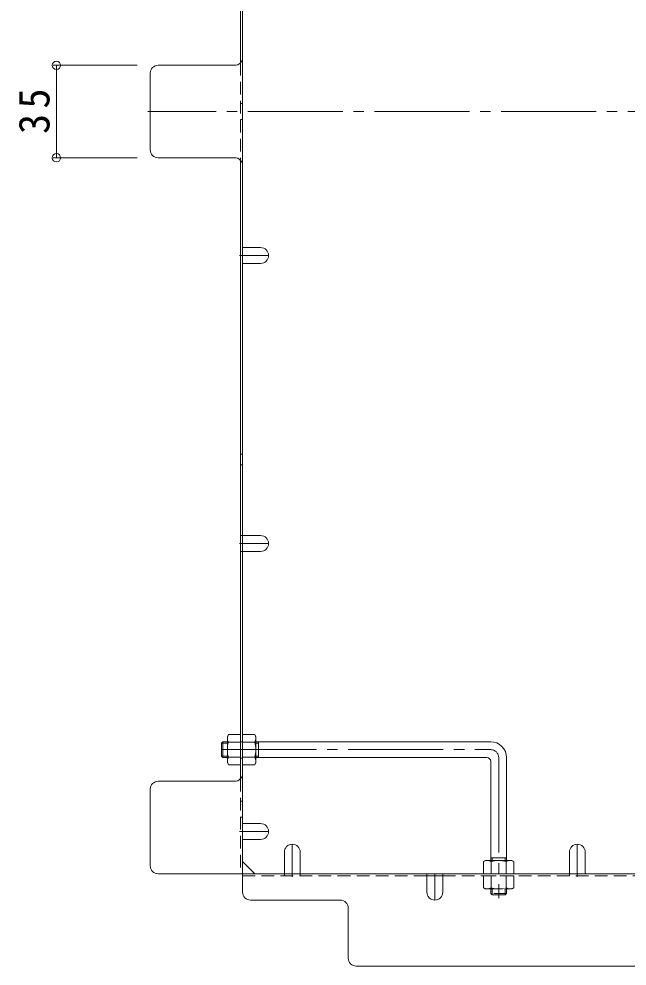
# Model space of a CAD drawing. Units: millimetres at full size, sheet at 1:4; details may follow other scales. Extents: x -953 to 1047, y -779 to 782.
# Drawn here: x 62.3 to 292.7, y 0.8 to 359.7 of the extents above; entities that cross this region are included whole.
import ezdxf

# ---------------------------------------------------------------- set-up
doc = ezdxf.new("R2010")
doc.units = ezdxf.units.MM
doc.header["$LTSCALE"] = 4
doc.header["$PDMODE"] = 32
doc.header["$PDSIZE"] = 3.2
for name, pattern in [('CHAIN1', [8, 5, -1, 1, -1]), ('CHAIN2', [12, 9, -1, 1, -1]), ('DASHED1', [1.8, 1.2, -0.6])]:
    doc.linetypes.add(name, pattern=pattern)
for name, color, linetype, lineweight in [('A-1_躯体', 3, 'Continuous', 9), ('A-4_その他', 7, 'Continuous', 9), ('A-7_ハッチ', 2, 'Continuous', 9), ('A-8_記号', 2, 'Continuous', 9), ('A-B_ﾊｯﾁ', 2, 'Continuous', 9)]:
    doc.layers.add(name, color=color, linetype=linetype, lineweight=lineweight)
doc.styles.add('ＭＳ ゴシック', font='')
doc.styles.get('ＭＳ ゴシック').set_extended_font_data('MS Gothic')

msp = doc.modelspace()

# ---------------------------------------------------------------- linework, layer by layer
at = {"layer": 'A-1_躯体'}
for p, q in [((139.592, 85.812), (139.092, 85.312)), ((139.092, 80.312), (139.092, 85.312)), ((141.292, 85.312), (139.092, 85.312)), ((139.592, 79.812), (139.592, 85.812)), ((139.592, 85.812), (141.292, 85.812)), ((152.092, 85.812), (241.092, 85.812)), ((153.092, 85.312), (152.092, 85.312)), ((153.092, 79.812), (153.092, 85.812)), ((139.592, 79.812), (139.092, 80.312)), ((141.292, 80.312), (139.092, 80.312)), ((139.592, 79.812), (141.292, 79.812)), ((153.092, 80.312), (152.092, 80.312)), ((152.092, 79.812), (239.592, 79.812)), ((247.092, 79.812), (247.092, 40.812)), ((241.092, 78.312), (241.092, 40.812)), ((247.092, 41.812), (241.092, 41.812)), ((241.592, 41.812), (241.592, 40.812)), ((246.592, 41.812), (246.592, 40.812))]:
    msp.add_line(p, q, dxfattribs=at)
at = {"layer": 'A-1_躯体', "linetype": 'CHAIN2'}
for p, q in [((139.092, 82.812), (241.092, 82.812)), ((244.092, 79.812), (244.092, 26.579))]:
    msp.add_line(p, q, dxfattribs=at)
at = {"layer": 'A-1_躯体', "linetype": 'DASHED1'}
for p, q in [((241.092, 28.312), (241.092, 30.012)), ((241.592, 30.012), (241.592, 27.812)), ((246.592, 30.012), (246.592, 27.812)), ((247.092, 28.312), (247.092, 30.012)), ((247.092, 28.312), (241.092, 28.312)), ((241.092, 28.312), (241.592, 27.812)), ((246.592, 27.812), (241.592, 27.812)), ((247.092, 28.312), (246.592, 27.812))]:
    msp.add_line(p, q, dxfattribs=at)
at = {"layer": 'A-1_躯体'}
for centre, radius in [((241.092, 79.812), 6), ((239.592, 78.312), 1.5)]:
    msp.add_arc(centre, radius, 0, 90, dxfattribs=at)
at = {"layer": 'A-1_躯体', "linetype": 'CHAIN2'}
msp.add_arc((241.092, 79.812), 3, 0, 90, dxfattribs=at)
at = {"layer": 'A-4_その他'}
for p, q in [((75.318, 342.116), (107.089, 342.116)), ((76.518, 342.116), (76.518, 307.115)), ((75.318, 307.115), (107.089, 307.115))]:
    msp.add_line(p, q, dxfattribs=at)
for p in [(76.518, 342.116), (76.518, 307.115)]:
    msp.add_point(p, dxfattribs=at)
at = {"layer": 'A-7_ハッチ'}
for p, q in [((147.092, 620.419), (147.092, 28.812)), ((146.292, 577.458), (146.292, 343.076)), ((144.092, 342.116), (115.089, 342.116)), ((112.089, 310.115), (112.089, 339.116)), ((144.092, 307.115), (115.089, 307.115)), ((146.292, 71.773), (146.292, 306.154)), ((144.092, 70.813), (115.089, 70.813)), ((112.089, 38.812), (112.089, 67.813)), ((151.704, 35.812), (147.092, 40.424)), ((115.089, 35.812), (756.696, 35.812)), ((216.892, 35.012), (222.892, 35.012)), ((184.093, 25.812), (150.092, 25.812)), ((187.093, 22.812), (187.093, 3.812)), ((190.093, 0.812), (335.392, 0.812))]:
    msp.add_line(p, q, dxfattribs=at)
at = {"layer": 'A-7_ハッチ', "linetype": 'DASHED1'}
for p, q in [((146.292, 343.076), (146.292, 306.154)), ((147.092, 327.615), (146.292, 327.615)), ((147.092, 321.615), (146.292, 321.615)), ((147.092, 194.776), (146.292, 194.776)), ((147.092, 190.776), (146.292, 190.776)), ((147.092, 163.938), (146.292, 163.938)), ((147.092, 157.938), (146.292, 157.938)), ((146.292, 85.812), (147.092, 85.812)), ((146.292, 79.612), (147.092, 79.612)), ((146.292, 71.773), (146.292, 35.807)), ((147.092, 63.274), (146.292, 63.274)), ((147.092, 57.274), (146.292, 57.274)), ((147.092, 35.012), (216.892, 35.012)), ((162.892, 35.812), (162.892, 35.012)), ((168.892, 35.812), (168.892, 35.012)), ((222.892, 35.012), (648.892, 35.012)), ((270.892, 35.812), (270.892, 35.012))]:
    msp.add_line(p, q, dxfattribs=at)
at = {"layer": 'A-7_ハッチ', "linetype": 'CHAIN2'}
msp.add_line((761.049, 324.615), (111.167, 324.615), dxfattribs=at)
at = {"layer": 'A-7_ハッチ'}
for centre, start, end in [((144.092, 345.116), 270, 0), ((115.089, 339.116), 90, 180), ((115.089, 310.115), 180, 270), ((144.092, 304.115), 0, 90), ((144.092, 73.813), 270, 0), ((115.089, 67.813), 90, 180), ((115.089, 38.812), 180, 270), ((150.092, 28.812), 180, 270), ((184.093, 22.812), 0, 90), ((190.093, 3.812), 180, 270)]:
    msp.add_arc(centre, 3, start, end, dxfattribs=at)
at = {"layer": 'A-8_記号'}
for p, q in [((153.892, 273.057), (147.092, 273.057)), ((153.892, 267.057), (147.092, 267.057)), ((153.892, 163.938), (147.092, 163.938)), ((153.892, 157.938), (147.092, 157.938)), ((153.892, 54.817), (147.092, 54.817)), ((153.892, 48.817), (147.092, 48.817)), ((162.892, 43.962), (162.892, 35.812)), ((168.892, 43.962), (168.892, 35.812)), ((270.892, 43.962), (270.892, 35.812)), ((276.892, 43.962), (276.892, 35.812)), ((216.892, 28.812), (216.892, 35.812)), ((222.892, 28.812), (222.892, 35.812))]:
    msp.add_line(p, q, dxfattribs=at)
at = {"layer": 'A-8_記号', "linetype": 'CHAIN1'}
for p, q in [((145.892, 270.057), (156.892, 270.057)), ((145.892, 160.938), (156.892, 160.938)), ((145.892, 51.817), (156.892, 51.817)), ((165.892, 34.612), (165.892, 46.962)), ((273.892, 34.612), (273.892, 46.962)), ((219.892, 35.812), (219.892, 25.812))]:
    msp.add_line(p, q, dxfattribs=at)
at = {"layer": 'A-8_記号'}
for centre, start, end in [((153.892, 270.057), 270, 90), ((153.892, 160.938), 270, 90), ((153.892, 51.817), 270, 90), ((165.892, 43.962), 0, 180), ((273.892, 43.962), 0, 180), ((219.892, 28.812), 180, 0)]:
    msp.add_arc(centre, 3, start, end, dxfattribs=at)
at = {"layer": 'A-B_ﾊｯﾁ'}
for p, q in [((141.292, 87.812), (141.725, 88.562)), ((141.292, 77.812), (141.292, 87.812)), ((146.292, 88.562), (141.725, 88.562)), ((146.292, 77.062), (146.292, 88.562)), ((147.092, 77.062), (147.092, 88.562)), ((147.092, 88.562), (151.659, 88.562)), ((152.092, 87.812), (151.659, 88.562)), ((152.092, 77.812), (152.092, 87.812)), ((141.725, 85.675), (146.292, 85.675)), ((151.659, 85.675), (147.092, 85.675)), ((141.725, 79.949), (146.292, 79.949)), ((151.659, 79.949), (147.092, 79.949)), ((141.292, 77.812), (141.725, 77.062)), ((146.292, 77.062), (141.725, 77.062)), ((147.092, 77.062), (151.659, 77.062)), ((152.092, 77.812), (151.659, 77.062)), ((239.092, 40.812), (238.342, 40.379)), ((238.342, 35.812), (238.342, 40.379)), ((249.092, 40.812), (239.092, 40.812)), ((241.229, 40.379), (241.229, 35.812)), ((246.955, 40.379), (246.955, 35.812)), ((249.092, 40.812), (249.842, 40.379)), ((249.842, 35.812), (249.842, 40.379)), ((249.842, 35.812), (238.342, 35.812))]:
    msp.add_line(p, q, dxfattribs=at)
at = {"layer": 'A-B_ﾊｯﾁ', "linetype": 'DASHED1'}
for p, q in [((238.342, 35.012), (249.842, 35.012)), ((238.342, 35.012), (238.342, 30.445)), ((241.229, 30.445), (241.229, 35.012)), ((246.955, 30.445), (246.955, 35.012)), ((249.842, 35.012), (249.842, 30.445)), ((239.092, 30.012), (238.342, 30.445)), ((239.092, 30.012), (249.092, 30.012)), ((249.092, 30.012), (249.842, 30.445))]:
    msp.add_line(p, q, dxfattribs=at)
at = {"layer": 'A-B_ﾊｯﾁ'}
for centre, radius, start, end in [((144.574, 86.917), 3.29, 149.99998, 176.07924), ((144.027, 87.152), 2.735, 180.2103, 212.68507), ((148.81, 86.917), 3.29, 3.92076, 30.00002), ((149.357, 87.152), 2.735, 327.31493, 359.7897), ((150.975, 82.812), 9.683, 162.79973, 197.20026), ((142.41, 82.812), 9.683, 342.79974, 17.20027), ((144.027, 78.472), 2.735, 147.31491, 179.78969), ((149.357, 78.472), 2.735, 0.21031, 32.68509), ((144.574, 78.707), 3.29, 183.92075, 210), ((148.81, 78.707), 3.29, 330, 356.07925), ((239.987, 37.53), 3.29, 93.92076, 120.00002), ((239.752, 38.077), 2.735, 57.31493, 89.7897), ((244.092, 31.129), 9.683, 72.79974, 107.20027), ((248.432, 38.077), 2.735, 90.21031, 122.68509), ((248.197, 37.53), 3.29, 60, 86.07925)]:
    msp.add_arc(centre, radius, start, end, dxfattribs=at)
at = {"layer": 'A-B_ﾊｯﾁ', "linetype": 'DASHED1'}
for centre, radius, start, end in [((239.987, 33.294), 3.29, 240, 266.07925), ((239.752, 32.747), 2.735, 270.21031, 302.68509), ((244.092, 39.694), 9.683, 252.79974, 287.20027), ((248.432, 32.747), 2.735, 237.31493, 269.7897), ((248.197, 33.294), 3.29, 273.92076, 300.00002)]:
    msp.add_arc(centre, radius, start, end, dxfattribs=at)

# ---------------------------------------------------------------- texts
at = {"layer": 'A-4_その他', "color": 2, "insert": (74.118, 316.115), "char_height": 11.73, "attachment_point": 7, "rotation": 90, "style": 'ＭＳ ゴシック'}
msp.add_mtext('\\T1.27;\\W0.95;35', dxfattribs=at)

doc.saveas('drawing.dxf')
